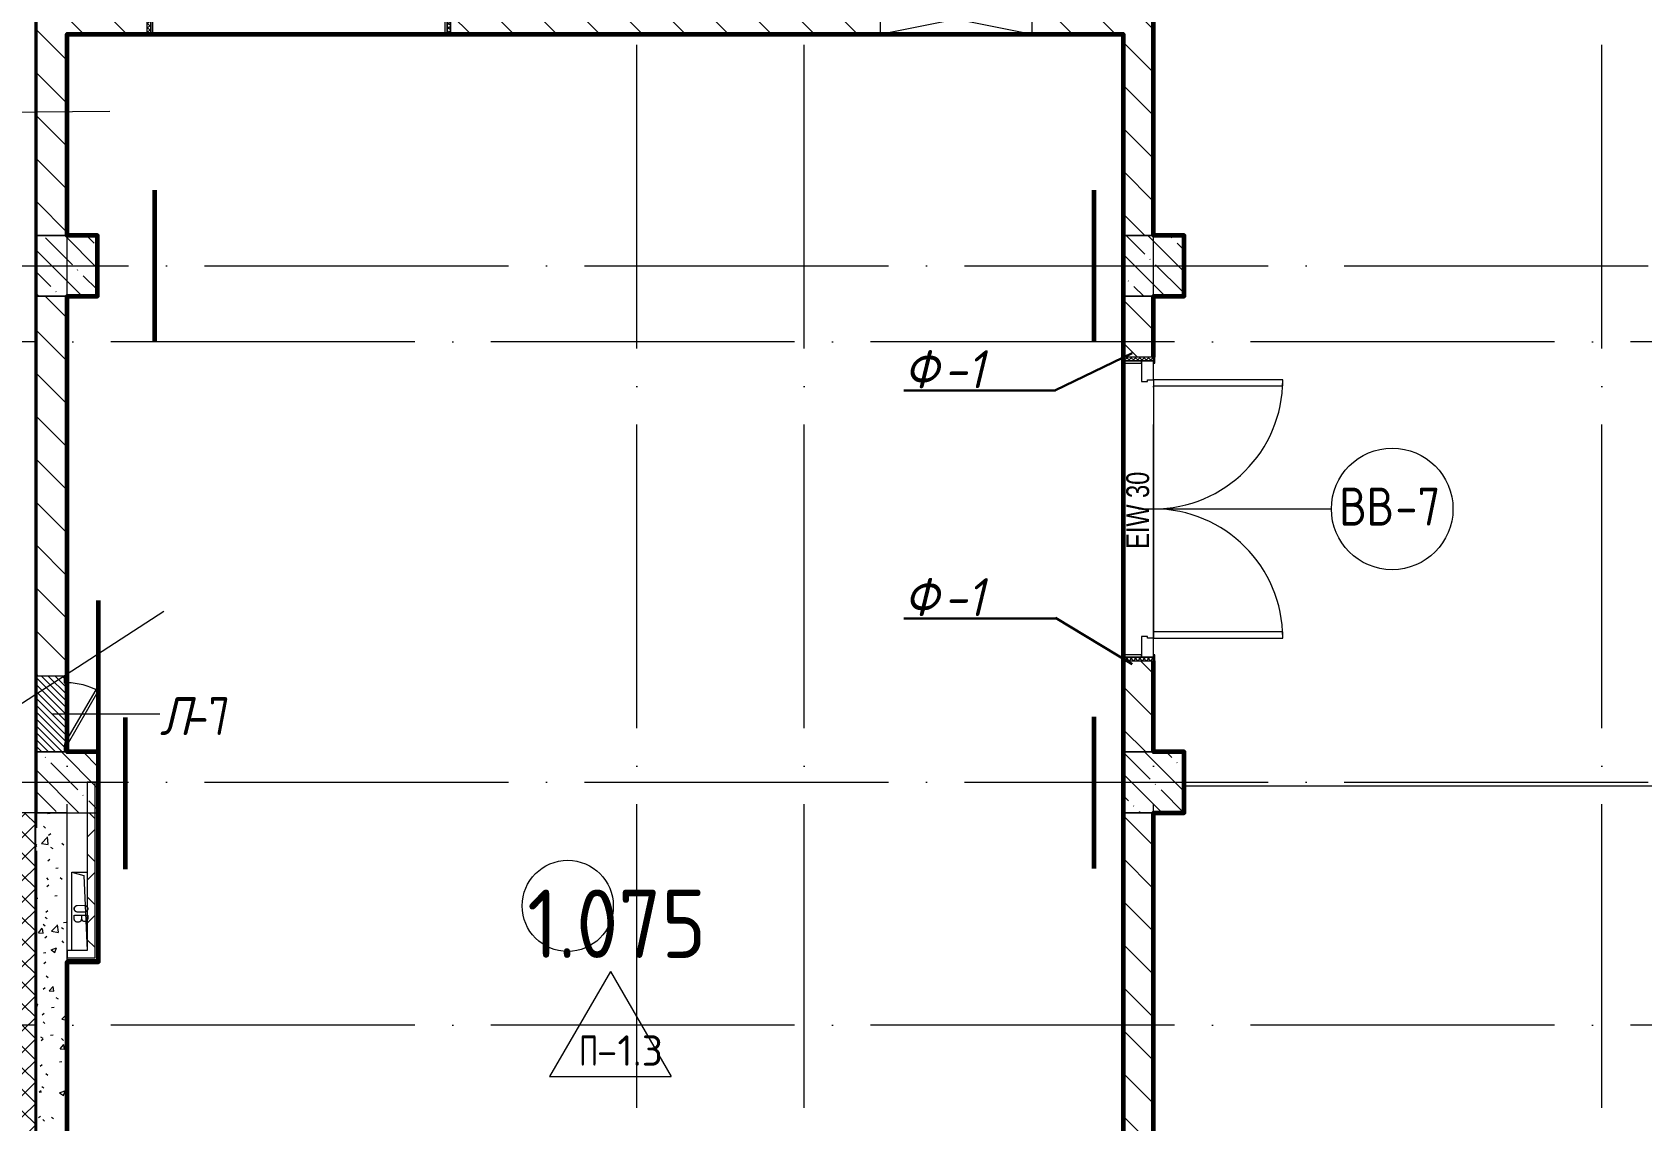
# Model space of a CAD drawing. Header units: millimetres. Extents: x -592259 to 288321, y -552984 to 293768.
# Drawn here: x 126108 to 136700, y 16996 to 24164 of the extents above; entities that cross this region are included whole.
import ezdxf

# ---------------------------------------------------------------- set-up
doc = ezdxf.new("R2010")
doc.units = ezdxf.units.MM
doc.linetypes.add('ADSK_Линия сетки', pattern=[2500, 2000, -250, 0, -250])
for name, color, linetype, lineweight in [('2)Фархверки', 40, 'Continuous', 30), ('4.1) Штук. 3.1 вып', 6, 'Continuous', 60), ('A-AREA-____-IDEN', 250, 'Continuous', 9), ('A-DETL-GENF-OTLN', 250, 'Continuous', 5), ('A-DOOR-____-IDEN', 250, 'Continuous', 9), ('A-DOOR-____-MCUT', 250, 'Continuous', 5), ('A-DOOR-____-OTLN', 250, 'Continuous', 5), ('A-DOOR-FRAM-MCUT', 250, 'Continuous', 5), ('A-DOOR-FRAM-OTLN', 250, 'Continuous', 5), ('A-FLOR-____-IDEN', 250, 'Continuous', 9), ('A-FLOR-____-OTLN', 250, 'Continuous', 9), ('A-GENM-____-MCUT', 250, 'Continuous', 25), ('A-GENM-____-OTLN', 250, 'Continuous', 9), ('A-GLAZ-____-OTLN', 250, 'Continuous', 5), ('A-WALL-____-MCUT', 250, 'Continuous', 13), ('A-WALL-____-PATT', 250, 'Continuous', 13), ('A-WALL-FNSH-MCUT', 250, 'Continuous', 13), ('G-____-____-TEXT', 250, 'Continuous', 9), ('I-WALL-____-OTLN', 250, 'Continuous', 9), ('S-COLS-____-MCUT', 250, 'Continuous', 25), ('S-COLS-____-OTLN', 250, 'Continuous', 9), ('S-GRID-____-OTLN', 250, 'Continuous', 9)]:
    doc.layers.add(name, color=color, linetype=linetype, lineweight=lineweight)
doc.styles.add('Arial Narrow', font='ARIALN.TTF', dxfattribs={"width": 0.9, "height": 150})
doc.styles.add('GOST Common_1', font='', dxfattribs={"width": 0.9, "height": 250})
doc.styles.add('ISOCPEUR', font='isocpeur.ttf', dxfattribs={"width": 0.8, "height": 100})
doc.styles.add('ISOCPEUR_1', font='isocpeur.ttf', dxfattribs={"width": 0.9, "height": 250})
doc.styles.add('ISOCPEUR_2', font='isocpeur.ttf', dxfattribs={"height": 160})
doc.styles.add('ISOCPEUR_I', font='isocpeui.ttf', dxfattribs={"width": 0.9, "height": 12.5})
doc.styles.add('ISOCPEUR_I_1', font='ГОСТ тип А.ttf', dxfattribs={"height": 2500})
doc.styles.get('GOST Common_1').set_extended_font_data('GOST Common')
pattern_1 = [(135, (12287.91, -0.0006), (-141.42136, -141.42136), [])]
pattern_2 = [(45, (12287.91, -0.0006), (-70.71068, 70.71068), []), (135, (12287.91, -0.0006), (-70.71068, -70.71068), [])]
pattern_3 = [(135, (12287.91, -0.0006), (-142.5612, -142.5612), []), (135, (12430.48, -0.0006), (-142.5612, -142.5612), [252.016, -50.403, 3.353, -47.05])]

# ---------------------------------------------------------------- blocks, each defined once
blk = doc.blocks.new('Дверь_СКБ_2Ст_Внутренняя1 - Н_ВВ-7_2000x2600h_Фрамуга сверху-42056825-АР1_Маркировочный план 1 этажа С2и3')
at = {"layer": 'A-DOOR-____-OTLN'}
h = blk.add_hatch(dxfattribs=at)
h.set_pattern_fill('FP_17', color=256, style=0, pattern_type=2)
h.set_pattern_definition([(135, (1301.41, 164.685), (-14.1421, -14.1421), []), (225, (1301.41, 164.685), (14.1421, -14.1421), [])])
h.paths.add_polyline_path([(1012.5, -100), (1012.5, 100), (987.5, 100), (987.5, -100)])
at = {"layer": 'A-DOOR-FRAM-OTLN'}
h = blk.add_hatch(dxfattribs=at)
h.set_pattern_fill('FP_18', color=256, style=0, pattern_type=2)
h.set_pattern_definition([(45, (-821.384, 164.685), (-14.1421, 14.1421), []), (135, (-821.384, 164.685), (-14.1421, -14.1421), [])])
h.paths.add_polyline_path([(-987.5, -100), (-962.5, -100), (-962.5, 100), (-987.5, 100), (-987.5, 20)])
at = {"layer": 'A-DOOR-____-MCUT'}
for p, q in [((-837.5, 950), (-837.5, 100)), ((-797.5, 950), (-837.5, 950)), ((-797.5, 100), (-797.5, 950)), ((862.5, 950), (822.5, 950)), ((822.5, 950), (822.5, 100)), ((862.5, 100), (862.5, 950)), ((-837.5, 100), (-797.5, 100)), ((822.5, 100), (862.5, 100))]:
    blk.add_line(p, q, dxfattribs=at)
at = {"layer": 'A-DOOR-____-OTLN'}
for centre, start, end in [((-837.5, 100), 0, 90), ((862.5, 100), 90, 180)]:
    blk.add_arc(centre, 850, start, end, dxfattribs=at)
at = {"layer": 'A-DOOR-FRAM-MCUT'}
for p, q in [((-947.5, 108), (-1017.5, 108)), ((-1017.5, 108), (-1017.5, 100)), ((-947.5, 100), (-947.5, 108)), ((1042.5, 108), (972.5, 108)), ((972.5, 108), (972.5, 100)), ((1042.5, 100), (1042.5, 108)), ((-1017.5, 100), (-947.5, 100)), ((-962.5, 100), (-987.5, 100)), ((-987.5, 100), (-987.5, -100)), ((-837.5, 100), (-962.5, 100)), ((-962.5, 100), (-962.5, 20)), ((-962.5, -100), (-962.5, 100)), ((-947.5, 100), (-962.5, 100)), ((-962.5, 100), (-962.5, 99)), ((-962.5, 99), (-947.5, 99)), ((-962.5, 20), (-827.5, 20)), ((-947.5, 20), (-962.5, 20)), ((-962.5, 20), (-962.5, -100)), ((-947.5, 99), (-947.5, 100)), ((-947.5, -100), (-947.5, 20)), ((-837.5, 60), (-837.5, 100)), ((-827.5, 60), (-837.5, 60)), ((-827.5, 20), (-827.5, 60)), ((862.5, 60), (852.5, 60)), ((852.5, 60), (852.5, 20)), ((852.5, 20), (987.5, 20)), ((862.5, 100), (862.5, 60)), ((987.5, 100), (862.5, 100)), ((987.5, 100), (972.5, 100)), ((972.5, 100), (972.5, 99)), ((972.5, 100), (1042.5, 100)), ((972.5, 99), (987.5, 99)), ((987.5, 20), (972.5, 20)), ((972.5, 20), (972.5, -100)), ((987.5, 20), (987.5, 100)), ((1012.5, 100), (987.5, 100)), ((987.5, 100), (987.5, -100)), ((987.5, 99), (987.5, 100)), ((987.5, -100), (987.5, 20)), ((1012.5, -100), (1012.5, 100)), ((-947.5, -100), (-1017.5, -100)), ((-1017.5, -100), (-1017.5, -108)), ((-987.5, -100), (-962.5, -100)), ((-962.5, -100), (-947.5, -100)), ((-947.5, -108), (-947.5, -100)), ((972.5, -100), (987.5, -100)), ((1042.5, -100), (972.5, -100)), ((972.5, -100), (972.5, -108)), ((987.5, -100), (1012.5, -100)), ((1042.5, -108), (1042.5, -100)), ((-1017.5, -108), (-947.5, -108)), ((972.5, -108), (1042.5, -108))]:
    blk.add_line(p, q, dxfattribs=at)
blk = doc.blocks.new('_Wn_-As_OpeningMEP_floor__Rectangular - _Wn_-As_OpeningMEP_floor__Rectangular-37102376-АР1_Маркировочный план 1 этажа С2и3')
at = {"layer": 'A-DETL-GENF-OTLN', "lineweight": 5}
for p, q in [((-270, 0), (-248, 78)), ((-248, 78), (246, 99))]:
    blk.add_line(p, q, dxfattribs=at)
blk = doc.blocks.new('_Wn_-As_OpeningMEP_wall__Rectangular - _Wn_-As_OpeningMEP_wall__Rectangular-40875229-АР1_Маркировочный план 1 этажа С2и3')
at = {"layer": 'A-DETL-GENF-OTLN', "lineweight": 5}
for p, q in [((500, -100), (-500, 100)), ((500, 100), (-500, -100)), ((-500, 100), (-500, -100)), ((500, 100), (-500, 100)), ((-500, 100), (-500, -100)), ((500, -100), (500, 100)), ((500, -100), (500, 100)), ((-500, -100), (500, -100))]:
    blk.add_line(p, q, dxfattribs=at)
blk = doc.blocks.new('АР_Люк - ЛРС_ВК_500х400_наружный_NCS S 1000-N-V132-АР1_Маркировочный план 1 этажа С2и3')
at = {"layer": 'A-DOOR-____-OTLN'}
h = blk.add_hatch(dxfattribs=at)
h.set_pattern_fill('FP_148', color=256, style=0, pattern_type=2)
h.set_pattern_definition([(45, (125, 0), (-22.6274, 22.6274), [])])
h.paths.add_polyline_path([(375, -100), (375, 100), (365, 100), (365, 80), (330, 80), (330, 100), (320, 83), (290, 100), (-80, 100), (-80, 80), (-115, 80), (-115, 100), (-125, 100), (-125, -100), (-40, -100)])
at = {"layer": 'A-DETL-GENF-OTLN', "lineweight": 5}
for p, q in [((375, 100), (-125, 100)), ((-125, 100), (-125, -100)), ((375, -100), (375, 100)), ((-125, -100), (375, -100))]:
    blk.add_line(p, q, dxfattribs=at)
at = {"layer": 'A-DOOR-____-MCUT', "lineweight": 5}
for p, q in [((-25, 305), (-35, 288)), ((-35, 288), (320, 83)), ((330, 100), (-25, 305)), ((-80, 100), (-115, 100)), ((-115, 100), (-115, 80)), ((-115, 80), (-80, 80)), ((-80, 80), (-80, 100)), ((320, 83), (330, 100)), ((365, 100), (330, 100)), ((330, 100), (330, 80)), ((330, 80), (365, 80)), ((365, 80), (365, 100))]:
    blk.add_line(p, q, dxfattribs=at)
blk.add_arc((330, 100), 410, 150, 180, dxfattribs=at)
at = {"layer": 'A-DOOR-____-OTLN'}
blk.add_line((330, 100), (-25, 305), dxfattribs=at)
blk = doc.blocks.new('ASML_АР_Отделка Люка - ВО Отделка люков_Грунтовка 0_Шпатлевка 0_Окраска 0_0-42722003-АР1_Маркировочный план 1 этажа С2и3')
at = {"layer": 'A-GENM-____-MCUT', "lineweight": 5}
for p, q in [((-240, 3), (-250, 3)), ((-250, 3), (-250, 0)), ((177, 3), (-205, 3)), ((205, 3), (201, 3)), ((250, 3), (240, 3)), ((250, 0), (250, 3)), ((-250, 0), (-240, 0)), ((-205, 0), (182, 0)), ((199, 0), (205, 0)), ((240, 0), (250, 0))]:
    blk.add_line(p, q, dxfattribs=at)
blk = doc.blocks.new('AAR_СКБ_Марка_Помещения_мал - Номер-28977439-АР1_Маркировочный план 1 этажа С2и3')
at = {"layer": 'A-AREA-____-IDEN'}
blk.add_circle((-0.03, 0), 3, dxfattribs=at)
blk = doc.blocks.new('AAR_СКБ_Марка_Перекрытия - Марка пола-17325028-АР1_Маркировочный план 1 этажа С2и3')
at = {"layer": 'A-FLOR-____-IDEN'}
for p, q in [((0, 6.93), (-4, 0)), ((0, 6.93), (4, 0)), ((-4, 0), (4, 0))]:
    blk.add_line(p, q, dxfattribs=at)
blk = doc.blocks.new('ADSK_Марка_Дверь - Типоразмер_ADSK_Марка-30565456-АР1_Маркировочный план 1 этажа С2и3')
at = {"layer": 'A-DOOR-____-IDEN'}
blk.add_circle((0, 0), 4, dxfattribs=at)

msp = doc.modelspace()

# ---------------------------------------------------------------- hatches: boundary and pattern name
at = {"layer": 'A-WALL-____-PATT', "lineweight": 15, "true_color": 0x000000}
h = msp.add_hatch(dxfattribs=at)
h.set_pattern_fill('FP_2', color=18, style=0, pattern_type=2)
h.set_pattern_definition(pattern_1)
h.paths.add_polyline_path([(126330.9144, 19924.9994), (126337.9144, 19924.9994), (126337.9144, 22424.9994), (126137.9144, 22424.9994), (126137.9144, 19924.9994), (126327.9144, 19924.9994)])
h.paths.add_polyline_path([(126276.3634, 22824.9994), (126337.9144, 22824.9994), (126337.9144, 28124.9993), (126137.9144, 28124.9994), (126137.9144, 22824.9994)])
h.paths.add_polyline_path([(126337.9144, 28524.9994), (126337.9144, 31824.9403), (126137.9144, 31824.9403), (126137.9144, 28524.9994), (126312.4387, 28524.9994)])
h.paths.add_polyline_path([(126137.9144, 32724.9994), (126337.9144, 32724.9994), (126337.9144, 35574.9994), (126137.9144, 35574.9994), (126137.9144, 33216.6433)])
h = msp.add_hatch(dxfattribs=at)
h.set_pattern_fill('FP_2', color=18, style=0, pattern_type=2)
h.set_pattern_definition(pattern_1)
h.paths.add_polyline_path([(131137.8919, 24149.9994), (131687.9138, 24149.9994), (131687.9138, 24349.9994), (131137.8919, 24349.9994), (131137.8919, 24345.0004), (131087.8919, 24345.0004), (131087.8919, 24349.9994), (128862.9138, 24349.9994), (128862.9138, 24149.9994), (131087.8919, 24149.9994)])
h.paths.add_polyline_path([(133287.9138, 24149.9994), (133287.9138, 24349.9994), (132687.9138, 24349.9994), (132687.9138, 24149.9994)])
h.paths.add_polyline_path([(126537.8925, 24149.9994), (126862.9138, 24149.9994), (126862.9138, 24349.9994), (126337.9144, 24349.9994), (126337.9144, 24149.9994), (126412.0385, 24149.9994)])
h = msp.add_hatch(dxfattribs=at)
h.set_pattern_fill('FP_2', color=18, style=0, pattern_type=2)
h.set_pattern_definition(pattern_1)
h.paths.add_polyline_path([(133487.9138, 22414.9994), (133487.9138, 22424.9994), (133287.9138, 22424.9994), (133287.9138, 22414.9994), (133482.9144, 22414.9994)])
h.paths.add_polyline_path([(133487.9138, 22824.9994), (133487.9138, 24349.9994), (133287.9138, 24349.9994), (133287.9138, 22824.9994)])
h = msp.add_hatch(dxfattribs=at)
h.set_pattern_fill('FP_2', color=18, style=0, pattern_type=2)
h.set_pattern_definition(pattern_1)
h.paths.add_polyline_path([(133287.9138, 16124.9994), (133487.9138, 16124.9994), (133487.9138, 19024.9994), (133287.9138, 19024.9994), (133287.9138, 16168.8352)])
h.paths.add_polyline_path([(133287.9138, 19425), (133487.9137, 19425), (133487.9138, 20024.9994), (133287.9138, 20024.9994), (133287.9138, 19994.9994)])
h.paths.add_polyline_path([(133287.9138, 22024.9994), (133487.9138, 22024.9994), (133487.9138, 22414.9994), (133287.9138, 22414.9994), (133287.9138, 22054.9994)])
h = msp.add_hatch(dxfattribs=at)
h.set_pattern_fill('FP_52', color=18, style=0, pattern_type=2)
h.set_pattern_definition(pattern_2)
h.paths.add_polyline_path([(122462.9138, 18925), (126137.9144, 18925), (126137.8919, 19024.9996), (122342.9138, 19025), (122342.9138, 18925)])
h.paths.add_polyline_path([(120808.5414, 18925), (121442.9138, 18925), (121442.3768, 19024.9403), (120542.9138, 19024.9403), (120542.9138, 18925)])
h.paths.add_polyline_path([(116887.9144, 18925), (117287.9144, 18925), (117287.9144, 19024.9994), (116887.9144, 19024.9994), (116887.9144, 18925.0225)])
h.paths.add_polyline_path([(117587.9144, 18925), (117742.9138, 18925), (117742.9138, 19025), (117587.9144, 19025), (117587.9144, 18945.5297)])
h = msp.add_hatch(dxfattribs=at)
h.set_pattern_fill('FP_3', color=18, style=0, pattern_type=2)
h.set_pattern_definition([(50, (12287.9, -0.0006), (364.3679, -31.8783), [38.1, -419.1]), (355, (12287.9, -0.0006), (-70.4859, 382.1133), [30.48, -335.28]), (100.451, (12318.28, -2.66), (293.885, 350.2334), [32.38, -356.18]), (46.184, (12287.9, 101.6), (542.1585, -84.0858), [57.15, -628.65]), (96.636, (12333.1, 94.6), (474.805, 494.8554), [48.57, -534.27]), (351.184, (12287.9, 101.6), (474.8102, 494.85), [45.72, -502.92]), (21, (12338.7, 76.2), (303.2285, -204.5305), [38.1, -419.1]), (326, (12338.7, 76.2), (123.6039, 368.376), [30.48, -335.28]), (71.451, (12364, 59.16), (426.8341, 163.8427), [32.38, -356.18]), (37.5, (12287.91, -0.0006), (6.17665, 169.11015), [16.764, -314.452, 16.764, -323.596, -336.55]), (37.5, (12287.91, -0.0006), (6.17665, 169.11015), [-671.576, 16.764, -319.786]), (7.5, (12287.91, -0.0006), (133.63888, 200.3615), [16.764, -177.292, 16.764, -306.832, -128.27]), (7.5, (12287.91, -0.0006), (133.63888, 200.3615), [-517.652, 16.764, -111.506]), (327.5, (12174.63, -0.0006), (271.18182, -11.45836), [16.764, -110.236, 16.764, -379.476, -525.78]), (327.5, (12174.63, -0.0006), (271.18182, -11.45836), [-523.24, 16.764, -509.016]), (317.5, (12123.83, -0.0006), (296.2585, 50.85285), [16.764, -148.336, 16.764, -246.38, -373.38]), (317.5, (12123.83, -0.0006), (296.2585, 50.85285), [-428.244, 16.764, -356.616])])
h.paths.add_polyline_path([(126276.3634, 16124.9994), (126337.9144, 16124.9994), (126337.9144, 19024.9994), (126137.9144, 19024.9994), (126137.9144, 16124.9994), (126144.932, 16124.9994)])
h = msp.add_hatch(dxfattribs=at)
h.set_pattern_fill('FP_83', color=18, style=0, pattern_type=2)
h.set_pattern_definition([(45, (12287.91, -0.0006), (-141.42136, 141.42136), []), (135, (12287.91, -0.0006), (-141.42136, -141.42136), [])])
h.paths.add_polyline_path([(126519.8919, 18067.868), (126519.8919, 19024.9994), (126469.8919, 19024.9994), (126469.8919, 18067.868), (126483.3058, 18067.868)])
h = msp.add_hatch(dxfattribs=at)
h.set_pattern_fill('FP_52', color=18, style=0, pattern_type=2)
h.set_pattern_definition(pattern_2)
h.paths.add_polyline_path([(126037.9144, 10025), (126137.8919, 10025.0003), (126137.8919, 18925), (126037.9144, 18925), (126037.9144, 10275.0006)])
at = {"layer": 'S-COLS-____-OTLN', "lineweight": 5, "true_color": 0x000000}
h = msp.add_hatch(dxfattribs=at)
h.set_pattern_fill('FP_1', color=18, style=0, pattern_type=2)
h.set_pattern_definition(pattern_3)
h.paths.add_polyline_path([(126489.8157, 22424.9994), (126537.8919, 22424.9994), (126537.8919, 22824.9994), (126137.8919, 22824.8503), (126137.9144, 22424.9994), (126469.8919, 22424.9994)])
h = msp.add_hatch(dxfattribs=at)
h.set_pattern_fill('FP_1', color=18, style=0, pattern_type=2)
h.set_pattern_definition(pattern_3)
h.paths.add_polyline_path([(133287.8919, 22424.9994), (133687.8919, 22425), (133687.8919, 22824.9994), (133287.8919, 22824.9994)])
h = msp.add_hatch(dxfattribs=at)
h.set_pattern_fill('FP_1', color=18, style=0, pattern_type=2)
h.set_pattern_definition(pattern_3)
h.paths.add_polyline_path([(126137.9138, 19024.9994), (126537.8919, 19024.9994), (126537.8919, 19424.9994), (126137.8919, 19424.9994), (126137.8919, 19025)])
h = msp.add_hatch(dxfattribs=at)
h.set_pattern_fill('FP_1', color=18, style=0, pattern_type=2)
h.set_pattern_definition(pattern_3)
h.paths.add_polyline_path([(133687.8919, 19024.9994), (133687.8912, 19424.9994), (133287.8919, 19424.9994), (133287.9138, 19024.9994), (133489.9644, 19024.9994)])

# ---------------------------------------------------------------- linework, layer by layer
at = {"color": 1}
msp.add_lwpolyline([(173774.1788, 68376.857), (126127.8919, 68376.857), (126127.8919, -4557.0324), (173774.1788, -4557.0324)], close=True, dxfattribs=at)
at = {"layer": '2)Фархверки'}
for p, q in [((133346.4552, 22050.6668), (132842.9956, 21807.3997)), ((131842.9956, 21804.2558), (132842.9956, 21804.2558)), ((131842.9956, 20304.2558), (132842.9956, 20304.2558)), ((133346.4552, 20002.6709), (132842.9956, 20307.3997))]:
    msp.add_line(p, q, dxfattribs=at)
at = {"layer": '4.1) Штук. 3.1 вып'}
for points in [[(133487.9138, 22024.9994), (133487.9138, 22424.9994), (133687.8919, 22424.9994), (133687.8919, 22824.9994), (133487.9138, 22824.9994), (133487.9138, 24349.9994), (131137.8919, 24345.0004)], [(128047.9144, 10225), (128047.9144, 16124.9994), (126337.9144, 16124.9994), (126337.9138, 18042.868), (126544.8919, 18042.868), (126544.8919, 19424.9994), (126337.9144, 19424.9994), (126337.9138, 22424.9994), (126537.8919, 22424.9994), (126537.8919, 22824.9994), (126337.9138, 22824.9994), (126337.9144, 24149.9994), (133287.9138, 24149.9994), (133287.9138, 15714.5)], [(133487.9138, 15724.5), (133687.8919, 15724.9994), (133687.8919, 16124.9994), (133487.9138, 16124.9994), (133487.9138, 19024.9994), (133687.8919, 19024.9994), (133687.8919, 19424.9994), (133487.9138, 19424.9994), (133487.9138, 20024.9994)]]:
    msp.add_lwpolyline(points, dxfattribs=at)
at = {"layer": '4.1) Штук. 3.1 вып', "color": 30, "true_color": 0xf26722}
for points in [[(126914.7215, 22125), (126914.7215, 23123.2205)], [(133096.6805, 22125), (133096.6805, 23123.2205)], [(126544.8919, 19424.9994), (126544.8919, 20423.2199)], [(126722.4819, 18653.3996), (126722.4819, 19651.6201)], [(133096.6805, 18657.1239), (133096.6805, 19655.3445)]]:
    msp.add_lwpolyline(points, dxfattribs=at)
at = {"layer": 'A-DOOR-____-IDEN', "color": 18, "true_color": 0x000000}
for p, q in [((133387.9138, 21024.9994), (134657.9138, 21024.9994)), ((126237.9144, 19674.9994), (126947.7666, 19674.9994))]:
    msp.add_line(p, q, dxfattribs=at)
at = {"layer": 'A-FLOR-____-OTLN', "color": 18, "lineweight": 5, "true_color": 0x000000}
for p, q in [((133487.9138, 21834.9994), (133487.9138, 20214.9994)), ((144587.8919, 19199.9994), (133687.8919, 19199.9994)), ((126369.8919, 18117.868), (126369.8919, 18633.8386)), ((126369.8919, 18633.8386), (126469.8919, 18633.8386))]:
    msp.add_line(p, q, dxfattribs=at)
at = {"layer": 'A-WALL-____-MCUT', "color": 18, "lineweight": 15, "true_color": 0x000000}
for p, q in [((126137.9144, 28124.9994), (126137.9144, 22824.9994)), ((133487.9138, 22824.9994), (133487.9138, 24349.9994)), ((126337.9144, 24149.9994), (126832.9138, 24149.9994)), ((126337.9144, 22824.9994), (126337.9144, 24149.9994)), ((128892.9138, 24149.9994), (131687.9138, 24149.9994)), ((132687.9138, 24149.9994), (133287.9138, 24149.9994)), ((133287.9138, 24149.9994), (133287.9138, 22824.9994)), ((126137.9144, 22824.9994), (126337.9144, 22824.9994)), ((133287.9138, 22824.9994), (133487.9138, 22824.9994)), ((126137.9144, 22424.9994), (126137.9144, 19424.9994)), ((126337.9144, 22424.9994), (126137.9144, 22424.9994)), ((126337.9144, 19914.9994), (126337.9144, 22424.9994)), ((133487.9138, 22424.9994), (133287.9138, 22424.9994)), ((133287.9138, 22424.9994), (133287.9138, 22054.9994)), ((133487.9138, 22054.9994), (133487.9138, 22424.9994)), ((133287.9138, 19994.9994), (133287.9138, 19424.9994)), ((133487.9138, 19424.9994), (133487.9138, 19994.9994)), ((126337.9144, 19509.9994), (126337.9144, 19879.9994)), ((126137.9144, 19424.9994), (126327.9144, 19424.9994)), ((126330.9144, 19424.9994), (126337.9144, 19424.9994)), ((126337.9144, 19424.9994), (126337.9144, 19434.9994)), ((133287.9138, 19424.9994), (133487.9138, 19424.9994)), ((126519.8919, 19225), (126469.8919, 19225)), ((126469.8919, 19225), (126469.8919, 18117.868)), ((126519.8919, 19225), (126519.8919, 18067.868)), ((126532.3919, 19225), (126532.3919, 18055.368)), ((126137.9144, 19025), (125687.8919, 19025)), ((126137.9144, 18925), (126137.9144, 19025)), ((126337.9144, 19024.9994), (126137.9144, 19024.9994)), ((126337.9144, 18117.868), (126337.9144, 19024.9994)), ((133287.9138, 19024.9994), (133287.9138, 16124.9994)), ((133487.9138, 19024.9994), (133287.9138, 19024.9994)), ((133487.9138, 16124.9994), (133487.9138, 19024.9994)), ((126137.9144, 16124.9994), (126137.9144, 18775)), ((126469.8919, 18117.868), (126337.9144, 18117.868)), ((126337.9144, 18117.868), (126337.9144, 18067.868)), ((126519.8919, 18067.868), (126337.9144, 18067.868)), ((126337.9144, 16124.9994), (126337.9144, 18067.868)), ((126532.3919, 18055.368), (126337.9144, 18055.368))]:
    msp.add_line(p, q, dxfattribs=at)
at = {"layer": 'A-WALL-FNSH-MCUT', "lineweight": 15}
for p, q in [((126544.8919, 19225), (126519.8919, 19225)), ((126544.8919, 18042.868), (126544.8919, 19225)), ((126337.9144, 18042.868), (126544.8919, 18042.868))]:
    msp.add_line(p, q, dxfattribs=at)
at = {"layer": 'G-____-____-TEXT', "color": 18, "true_color": 0x000000}
for p, q in [((124979.1334, 23628.4397), (126617.9237, 23642.8591)), ((125477.3238, 19383.8849), (126973.569, 20352.2608))]:
    msp.add_line(p, q, dxfattribs=at)
at = {"layer": 'I-WALL-____-OTLN', "color": 18, "lineweight": 15, "true_color": 0x000000}
for p, q in [((128822.9138, 24149.9994), (126902.9138, 24149.9994)), ((133287.9138, 20064.9994), (133287.9138, 21984.9994))]:
    msp.add_line(p, q, dxfattribs=at)
at = {"layer": 'S-COLS-____-MCUT', "color": 18, "lineweight": 5, "true_color": 0x000000}
for p, q in [((126137.8919, 22824.9994), (126137.8919, 22424.9994)), ((126537.8919, 22824.9994), (126337.9144, 22824.9994)), ((126537.8919, 22424.9994), (126537.8919, 22824.9994)), ((133287.8919, 22824.9994), (133287.8919, 22424.9994)), ((133687.8919, 22824.9994), (133487.9138, 22824.9994)), ((133687.8919, 22424.9994), (133687.8919, 22824.9994)), ((126337.9144, 22424.9994), (126537.8919, 22424.9994)), ((133487.9138, 22424.9994), (133687.8919, 22424.9994)), ((126137.8919, 19424.9994), (126137.8919, 19024.9994)), ((126327.9144, 19424.9994), (126137.9144, 19424.9994)), ((126337.9144, 19424.9994), (126330.9144, 19424.9994)), ((126537.8919, 19424.9994), (126337.9144, 19424.9994)), ((126537.8919, 19024.9994), (126537.8919, 19424.9994)), ((133287.8919, 19424.9994), (133287.8919, 19024.9994)), ((133687.8919, 19424.9994), (133487.9138, 19424.9994)), ((133687.8919, 19024.9994), (133687.8919, 19424.9994)), ((126137.8919, 19024.9994), (126537.8919, 19024.9994)), ((133487.9138, 19024.9994), (133687.8919, 19024.9994))]:
    msp.add_line(p, q, dxfattribs=at)
at = {"layer": 'S-COLS-____-OTLN', "color": 18, "lineweight": 5, "true_color": 0x000000}
for p, q in [((126337.9144, 22824.9994), (126137.8919, 22824.9994)), ((133487.9138, 22824.9994), (133287.8919, 22824.9994)), ((126137.8919, 22424.9994), (126337.9144, 22424.9994)), ((133287.8919, 22424.9994), (133487.9138, 22424.9994)), ((133487.9138, 19424.9994), (133287.8919, 19424.9994)), ((133287.8919, 19024.9994), (133487.9138, 19024.9994))]:
    msp.add_line(p, q, dxfattribs=at)
at = {"layer": 'S-GRID-____-OTLN', "color": 18, "linetype": 'ADSK_Линия сетки', "true_color": 0x000000}
for p, q in [((130087.9138, -2919.5356), (130087.9138, 61063.6538)), ((131187.9138, -2919.5356), (131187.9138, 61063.6538)), ((133487.9138, -2919.5356), (133487.9138, 61063.6538)), ((136437.9138, -2919.5356), (136437.9138, 61063.6538)), ((126337.9138, -2919.5356), (126337.9138, 59793.6538)), ((77240.3519, 22625), (167356.8279, 22625)), ((168626.8279, 22125), (111607.9138, 22125)), ((77240.3519, 19225), (168626.8279, 19225)), ((168626.8279, 17625), (111607.9138, 17625))]:
    msp.add_line(p, q, dxfattribs=at)

# ---------------------------------------------------------------- block references
at = {"layer": 'A-AREA-____-IDEN', "color": 18, "true_color": 0x000000, "xscale": 99.99999999999993, "yscale": 99.99999999999993, "zscale": 99.99999999999993}
msp.add_blockref('AAR_СКБ_Марка_Помещения_мал - Номер-28977439-АР1_Маркировочный план 1 этажа С2и3', (129635.0432, 18411.5125), dxfattribs=at)
at = {"layer": 'A-DOOR-____-IDEN', "color": 18, "true_color": 0x000000, "xscale": 99.99999999999993, "yscale": 99.99999999999993, "zscale": 99.99999999999993}
msp.add_blockref('ADSK_Марка_Дверь - Типоразмер_ADSK_Марка-30565456-АР1_Маркировочный план 1 этажа С2и3', (135057.9138, 21024.9994), dxfattribs=at)
at = {"layer": 'A-DOOR-____-OTLN', "color": 18, "true_color": 0x000000}
msp.add_blockref('Дверь_СКБ_2Ст_Внутренняя1 - Н_ВВ-7_2000x2600h_Фрамуга сверху-42056825-АР1_Маркировочный план 1 этажа С2и3', (127850.4138, 24249.9994), dxfattribs=at)
for name, p, rotation in [('Дверь_СКБ_2Ст_Внутренняя1 - Н_ВВ-7_2000x2600h_Фрамуга сверху-42056825-АР1_Маркировочный план 1 этажа С2и3', (133387.9138, 21037.4994), 270), ('АР_Люк - ЛРС_ВК_500х400_наружный_NCS S 1000-N-V132-АР1_Маркировочный план 1 этажа С2и3', (126237.9144, 19799.9994), 269.9999999999999)]:
    msp.add_blockref(name, p, dxfattribs=dict(at, rotation=rotation))
at = {"layer": 'A-FLOR-____-IDEN', "color": 18, "true_color": 0x000000, "xscale": 99.99999999999993, "yscale": 99.99999999999993, "zscale": 99.99999999999993}
msp.add_blockref('AAR_СКБ_Марка_Перекрытия - Марка пола-17325028-АР1_Маркировочный план 1 этажа С2и3', (129912.9141, 17287.4997), dxfattribs=at)
at = {"layer": 'A-GENM-____-OTLN', "color": 18, "lineweight": 5, "true_color": 0x000000, "rotation": 269.9999999999999}
msp.add_blockref('ASML_АР_Отделка Люка - ВО Отделка люков_Грунтовка 0_Шпатлевка 0_Окраска 0_0-42722003-АР1_Маркировочный план 1 этажа С2и3', (126327.9144, 19674.9994), dxfattribs=at)
at = {"layer": 'A-GLAZ-____-OTLN', "color": 18, "true_color": 0x000000}
for name, p, rotation in [('_Wn_-As_OpeningMEP_wall__Rectangular - _Wn_-As_OpeningMEP_wall__Rectangular-40875229-АР1_Маркировочный план 1 этажа С2и3', (132187.9138, 24249.9994), 180), ('_Wn_-As_OpeningMEP_floor__Rectangular - _Wn_-As_OpeningMEP_floor__Rectangular-37102376-АР1_Маркировочный план 1 этажа С2и3', (126369.8919, 18363.8386), 269.999999999999)]:
    msp.add_blockref(name, p, dxfattribs=dict(at, rotation=rotation))

# ---------------------------------------------------------------- texts
at = {"layer": '2)Фархверки', "char_height": 250, "attachment_point": 1, "style": 'ISOCPEUR_I'}
for s, insert, width in [('\\fISOCPEUR|b0|i1|c204|p34|;Ф', (131847.0974, 22069.3913), 312.658125), ('-1', (132105.0662, 22069.3913), 384.81), ('\\fISOCPEUR|b0|i1|c204|p34|;Ф', (131847.0974, 20569.3913), 312.658125), ('-1', (132105.0662, 20569.3913), 384.81)]:
    msp.add_mtext(s, dxfattribs=dict(at, insert=insert, width=width))
at = {"layer": '2)Фархверки', "insert": (126478.8474, 18423.8175), "char_height": 100, "width": 160.3375, "attachment_point": 1, "rotation": 270, "style": 'ISOCPEUR'}
msp.add_mtext('ОВ', dxfattribs=at)
at = {"layer": 'A-AREA-____-IDEN', "color": 18, "true_color": 0x000000, "insert": (129365.5428, 18518.9981), "char_height": 450, "width": 609.2825, "attachment_point": 1, "style": 'ISOCPEUR_1'}
msp.add_mtext('1.075', dxfattribs=at)
at = {"layer": 'A-DOOR-____-IDEN', "color": 18, "true_color": 0x000000, "insert": (133307.7653, 20762.642), "char_height": 150, "width": 627.721312, "attachment_point": 1, "rotation": 90, "style": 'Arial Narrow'}
msp.add_mtext('EIW 30', dxfattribs=at)
at = {"layer": 'A-DOOR-____-IDEN', "color": 18, "true_color": 0x000000, "char_height": 250, "attachment_point": 1}
for s, insert, width, style in [('ВВ', (134709.1564, 21165.45), 447.341625, 'GOST Common_1'), ('-7', (135078.2502, 21165.45), 389.620125, 'GOST Common_1'), ('\\fISOCPEUR|b0|i1|c204|p34|;\\W.9;Л', (126947.7666, 19786.3536), 223.670812, 'ISOCPEUR_I_1'), ('-7', (127132.3135, 19786.3536), 404.0505, 'ISOCPEUR_I_1')]:
    msp.add_mtext(s, dxfattribs=dict(at, insert=insert, width=width, style=style))
at = {"layer": 'A-FLOR-____-IDEN', "color": 18, "true_color": 0x000000, "char_height": 200, "attachment_point": 1, "style": 'ISOCPEUR_2'}
for s, insert, width in [('\\fISOCPEUR|b0|i0|c204|p34|;\\W.7;П', (129707.6792, 17558.8855), 140.295312), ('-1.3', (129823.4344, 17558.8855), 381.60325)]:
    msp.add_mtext(s, dxfattribs=dict(at, insert=insert, width=width))

doc.saveas('drawing.dxf')
